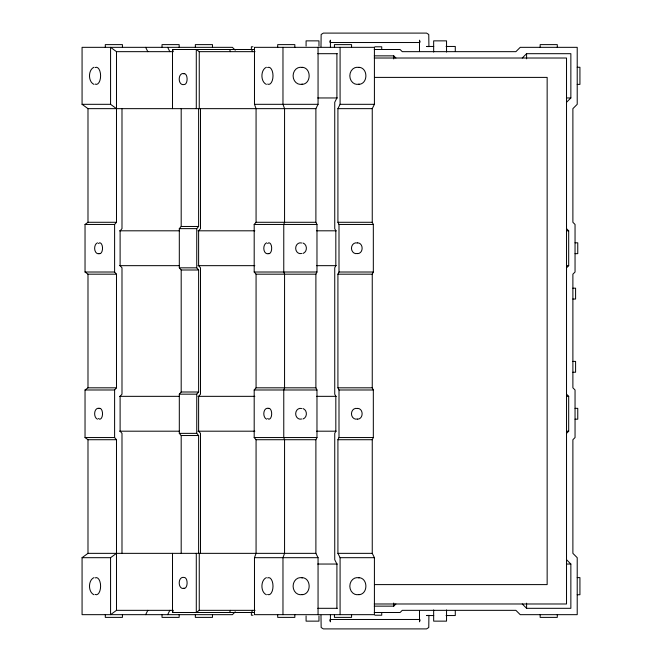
<?xml version="1.0" encoding="UTF-8"?>
<svg xmlns="http://www.w3.org/2000/svg" width="662" height="662" viewBox="0 0 662 662"><rect width="100%" height="100%" fill="white"/><g stroke="black" fill="none" stroke-linecap="round" stroke-linejoin="round"><path stroke-width="0.99" d="M254.556 612.499L172.509 612.499L173.039 611.059M254.481 557.685L256.07 553.349L256.07 439.717L254.191 437.549L254.191 389.984L256.07 387.816L256.07 274.184L254.191 272.016L254.191 224.451L256.07 222.283L256.07 108.651L254.481 104.315L254.481 47.333L374.411 47.333L374.411 104.315L372.251 108.651L372.251 222.283L373.327 224.451L373.327 272.016L372.251 274.184L372.251 387.816L373.327 389.984L373.327 437.549L372.251 439.717L372.251 553.349L374.411 557.685L374.411 614.667L254.481 614.667L254.481 557.685L318.058 557.685L318.058 614.667M318.058 557.685L315.89 553.349L315.89 439.717L316.974 437.549L316.974 389.984L315.89 387.816L315.89 274.184L316.974 272.016L316.974 224.451L315.89 222.283L315.89 108.651L318.058 104.315L318.058 47.333M340.086 614.667L340.086 557.685L337.918 553.349L337.918 439.717L339.002 437.549L339.002 389.984L337.918 387.816L337.918 274.184L339.002 272.016L339.002 224.451L337.918 222.283L337.918 108.651L340.086 104.315L340.086 47.333M145.648 614.667L147.816 610.339M167.676 614.667L169.844 610.339M229.499 612.499L230.583 610.339M251.527 612.499L252.611 610.339M329.792 41.896L330.421 40.175L330.421 47.366M420.13 620.104L419.493 621.825L419.493 610.529M116.487 553.349L110.571 557.685L110.571 614.667L116.487 610.339L116.487 439.717L114.609 437.549L114.609 389.984L116.487 387.816L116.487 274.184L114.609 272.016L114.609 224.451L116.487 222.283L116.487 51.661L110.571 47.333L110.571 104.315L116.487 108.651M181.189 553.407L181.189 435.53L179.311 433.362L179.311 394.171L181.189 392.003L181.189 269.997L179.311 267.829L179.311 228.638L181.189 226.47L181.189 108.593M198.617 553.407L198.617 435.53L196.746 433.362L196.746 394.171L198.617 392.003L198.617 269.997L196.746 267.829L196.746 228.638L198.617 226.47L198.617 108.593M522.252 58.016L526.588 53.688L570.859 53.688L570.859 97.959L566.523 102.296M566.523 267.829L568.691 265.661L568.691 230.806L566.523 228.638M235.283 611.779L232.395 614.667L82.071 614.667L82.071 557.685L87.988 553.349L315.89 553.349M374.262 606.144L393.741 606.144L395.909 603.984M566.523 433.362L568.691 431.194L568.691 396.339L566.523 394.171M116.487 274.184L87.988 274.184L85.034 272.016L85.034 224.451L87.988 222.283L116.487 222.283M116.487 439.717L87.988 439.717L85.034 437.549L85.034 389.984L87.988 387.816L116.487 387.816M255.035 610.339L199.254 610.339L196.291 612.499L196.291 553.349M302.939 253.472C307.524 251.982 307.524 244.485 302.939 242.995M302.939 419.005C307.524 417.515 307.524 410.018 302.939 408.528M93.971 67.259C88.013 69.808 88.013 81.84 93.971 84.388M266.381 67.259C260.423 69.808 260.423 81.84 266.381 84.388M97.471 242.813C93.061 244.584 93.781 255.242 99.821 253.654M266.629 242.813C262.226 244.584 262.938 255.242 268.979 253.654M93.971 577.612C88.013 580.16 88.013 592.192 93.971 594.741M266.381 577.612C260.423 580.16 260.423 592.192 266.381 594.741M427.544 615.379L426.568 615.544L433.751 615.544M301.872 84.388C311.57 84.132 311.57 67.516 301.872 67.259M358.605 84.388C368.304 84.132 368.304 67.516 358.605 67.259M357.521 253.654C363.661 253.488 363.661 242.971 357.521 242.813M357.521 419.187C363.661 419.029 363.661 408.512 357.521 408.346M301.872 594.741C311.57 594.484 311.57 577.868 301.872 577.612M358.605 594.741C368.304 594.484 368.304 577.868 358.605 577.612M330.123 42.525L419.791 42.525M433.751 46.456L426.568 46.456L427.544 46.621M446.056 46.456L455.282 46.456L455.282 51.173M252.967 46.787L251.378 46.787L251.378 49.501M374.907 46.787L381.734 46.787L381.734 49.501M172.509 108.651L172.509 49.501L254.556 49.501M374.245 49.501L400.096 49.501L402.264 51.661L515.897 51.661L520.233 47.333L577.214 47.333L577.214 104.315L572.887 108.651L572.887 222.283L575.046 224.451L575.046 272.016L572.887 274.184L572.887 387.816L575.046 389.984L575.046 437.549L572.887 439.717L572.887 553.349L577.214 557.685L577.214 614.667L520.233 614.667L515.897 610.339L402.264 610.339L400.096 612.499L374.245 612.499M116.487 51.661L173.303 51.661M196.291 108.651L196.291 49.501L199.254 51.661L255.035 51.661M317.785 53.688L337.339 53.688M374.262 55.856L393.741 55.856L395.909 58.016M374.245 58.016L566.523 58.016L566.523 603.984L374.245 603.984M577.214 67.259L579.929 67.259L579.929 84.388L577.214 84.388M184.4 73.648C177.482 71.761 177.482 86.391 184.4 84.496A5.42 2.714 90 0 0 187.089 78.364A5.42 2.714 90 0 0 183.697 73.838M374.766 77.396L547.151 77.396L547.151 584.604L374.766 584.604M317.702 97.959L337.339 97.959M566.523 97.959L570.859 97.959M235.283 50.221L232.395 47.333L82.071 47.333L82.071 104.315L110.571 104.315M254.481 104.315L318.058 104.315M340.086 104.315L374.411 104.315M82.071 104.315L87.988 108.651L315.89 108.651M337.918 108.651L372.251 108.651M256.07 222.283L315.89 222.283M337.918 222.283L372.251 222.283M85.034 224.451L114.609 224.451M254.191 224.451L316.974 224.451M339.002 224.451L373.327 224.451M181.189 226.47L198.617 226.47M179.311 228.638L196.746 228.638M119.574 230.806L179.559 230.806M197.979 230.806L254.837 230.806M316.676 230.806L336.321 230.806M566.523 230.806L568.691 230.806M575.046 242.813L577.761 242.813L577.761 253.654L575.046 253.654M119.574 265.661L179.559 265.661M197.979 265.661L254.837 265.661M316.676 265.661L336.321 265.661M566.523 265.661L568.691 265.661M179.311 267.829L196.746 267.829M181.189 269.997L198.617 269.997M85.034 272.016L114.609 272.016M254.191 272.016L316.974 272.016M339.002 272.016L373.327 272.016M256.07 274.184L315.89 274.184M337.918 274.184L372.251 274.184M572.887 288.185L575.592 288.185L575.592 299.034L572.887 299.034M572.887 361.394L575.592 361.394L575.592 372.234L572.887 372.234M256.07 387.816L315.89 387.816M337.918 387.816L372.251 387.816M85.034 389.984L114.609 389.984M254.191 389.984L316.974 389.984M339.002 389.984L373.327 389.984M181.189 392.003L198.617 392.003M179.311 394.171L196.746 394.171M119.574 396.339L179.559 396.339M197.979 396.339L254.837 396.339M316.676 396.339L336.321 396.339M566.523 396.339L568.691 396.339M99.821 408.346C93.781 406.758 93.061 417.416 97.471 419.187M268.979 408.346C262.938 406.758 262.226 417.416 266.629 419.187M575.046 408.346L577.761 408.346L577.761 419.187L575.046 419.187M119.574 431.194L179.559 431.194M197.979 431.194L254.837 431.194M316.676 431.194L336.255 431.194M566.523 431.194L568.691 431.194M179.311 433.362L196.746 433.362M181.189 435.53L198.617 435.53M85.034 437.549L114.609 437.549M254.191 437.549L316.974 437.549M339.002 437.549L373.327 437.549M256.07 439.717L315.89 439.717M337.918 439.717L372.251 439.717M337.918 553.349L372.251 553.349M82.071 557.685L110.571 557.685M340.086 557.685L374.411 557.685M317.702 564.041L337.339 564.041M566.523 564.041L570.859 564.041L570.859 608.312L526.588 608.312L522.252 603.984M577.214 577.612L579.929 577.612L579.929 594.741L577.214 594.741M184.4 588.352C177.482 590.239 177.482 575.609 184.4 577.504A5.42 2.714 -90 0 1 187.089 583.636A5.42 2.714 -90 0 1 183.697 588.162M317.785 608.312L337.339 608.312M116.487 610.339L173.303 610.339M252.967 615.213L251.378 615.213L251.378 612.499M374.907 615.213L381.734 615.213L381.734 612.499M446.056 615.544L455.282 615.544L455.282 610.827M330.123 619.475L419.791 619.475M566.523 559.704L570.859 564.041M420.13 41.896L419.493 40.175L419.493 51.471M329.792 620.104L330.421 621.825L330.421 614.634M251.527 49.501L252.611 51.661M229.499 49.501L230.583 51.661M167.676 47.333L169.844 51.661M145.648 47.333L147.816 51.661M172.509 49.501L173.039 50.941M557.288 47.333L557.288 44.619L540.151 44.619L540.151 47.333M557.288 614.667L557.288 617.381L540.151 617.381L540.151 614.667M526.588 53.688L526.588 58.835M526.588 603.165L526.588 608.312M446.544 52.058L446.544 40.862L433.66 40.862L433.66 52.058M446.544 609.942L446.544 621.138L433.66 621.138L433.66 609.942M428.926 46.762L428.761 34.482L426.568 33.1L323.346 33.1L321.153 34.482L320.987 46.762M428.926 615.238L428.761 627.518L426.568 628.9L323.346 628.9L321.153 627.518L320.987 615.238M393.741 55.856L393.741 58.959M393.741 603.041L393.741 606.144M351.572 47.333L351.572 44.619L334.434 44.619L334.434 47.333M351.572 614.667L351.572 617.381L334.434 617.381L334.434 614.667M336.908 53.688L336.908 97.959L334.74 102.296L334.74 228.638L335.824 230.806L335.824 265.661L334.74 267.829L334.74 394.171L335.824 396.339L335.824 431.194L334.74 433.362L334.74 559.704L336.908 564.041L336.908 608.312M318.968 46.083L318.968 40.862L306.084 40.862L306.084 46.083M318.968 615.917L318.968 621.138L306.084 621.138L306.084 615.917M294.838 47.333L294.838 44.619L277.701 44.619L277.701 47.333M294.838 614.667L294.838 617.381L277.701 617.381L277.701 614.667M282.972 47.333L282.972 104.315L284.561 108.651L284.561 222.283L283.766 224.451L283.766 272.016L284.561 274.184L284.561 387.816L283.766 389.984L283.766 437.549L284.561 439.717L284.561 553.349L282.972 557.685L282.972 614.667M212.477 47.333L212.477 44.619L195.34 44.619L195.34 47.333M212.477 614.667L212.477 617.381L195.34 617.381L195.34 614.667M200.495 108.684L200.495 228.638L198.617 230.806L198.617 265.661L200.495 267.829L200.495 394.171L198.617 396.339L198.617 431.194L200.495 433.362L200.495 553.316M199.254 51.661L199.254 108.651M199.254 553.349L199.254 610.339M179.162 47.333L179.162 44.619L162.025 44.619L162.025 47.333M179.162 614.667L179.162 617.381L162.025 617.381L162.025 614.667M172.509 553.349L172.509 612.499M122.429 47.333L122.429 44.619L105.291 44.619L105.291 47.333M122.429 614.667L122.429 617.381L105.291 617.381L105.291 614.667M121.99 108.651L121.99 228.638L120.112 230.806L120.112 265.661L121.99 267.829L121.99 394.171L120.112 396.339L120.112 431.194L121.99 433.362L121.99 553.349M87.988 108.651L87.988 222.283M87.988 274.184L87.988 387.816M87.988 439.717L87.988 553.349M359.168 594.451A8.565 7.423 90 0 1 349.826 586.176A8.565 7.423 90 0 1 359.168 577.901M359.168 84.099A8.565 7.423 -90 0 1 349.826 75.824A8.565 7.423 -90 0 1 359.168 67.549M357.381 253.472A5.42 4.7 -90 0 1 351.472 248.233A5.42 4.7 -90 0 1 357.381 242.995M357.381 419.005A5.42 4.7 -90 0 1 351.472 413.767A5.42 4.7 -90 0 1 357.381 408.528M302.435 594.451A8.565 7.423 -90 0 1 293.101 586.176A8.565 7.423 -90 0 1 302.435 577.901M302.435 84.099A8.565 7.423 -90 0 1 293.101 75.824A8.565 7.423 -90 0 1 302.435 67.549M268.276 408.528A5.42 2.714 90 0 1 271.668 414.478A5.42 2.714 90 0 1 267.622 418.467M267.622 243.533A5.42 2.714 90 0 1 271.668 247.522A5.42 2.714 90 0 1 268.276 253.472M99.118 408.528A5.42 2.714 90 0 1 102.511 414.478A5.42 2.714 90 0 1 98.464 418.467M98.464 243.533A5.42 2.714 90 0 1 102.511 247.522A5.42 2.714 90 0 1 99.118 253.472M301.591 419.005A5.42 4.7 -90 0 1 295.674 413.767A5.42 4.7 -90 0 1 301.591 408.528M301.591 253.472A5.42 4.7 -90 0 1 295.674 248.233A5.42 4.7 -90 0 1 301.591 242.995M267.622 577.901A8.565 4.286 -90 0 1 273.009 586.176A8.565 4.286 -90 0 1 267.622 594.451M95.212 577.901A8.565 4.286 -90 0 1 100.607 586.176A8.565 4.286 -90 0 1 95.212 594.451M95.212 67.549A8.565 4.286 90 0 1 100.607 75.824A8.565 4.286 90 0 1 95.212 84.099M267.622 67.549A8.565 4.286 -90 0 1 273.009 75.824A8.565 4.286 -90 0 1 267.622 84.099"/></g></svg>
